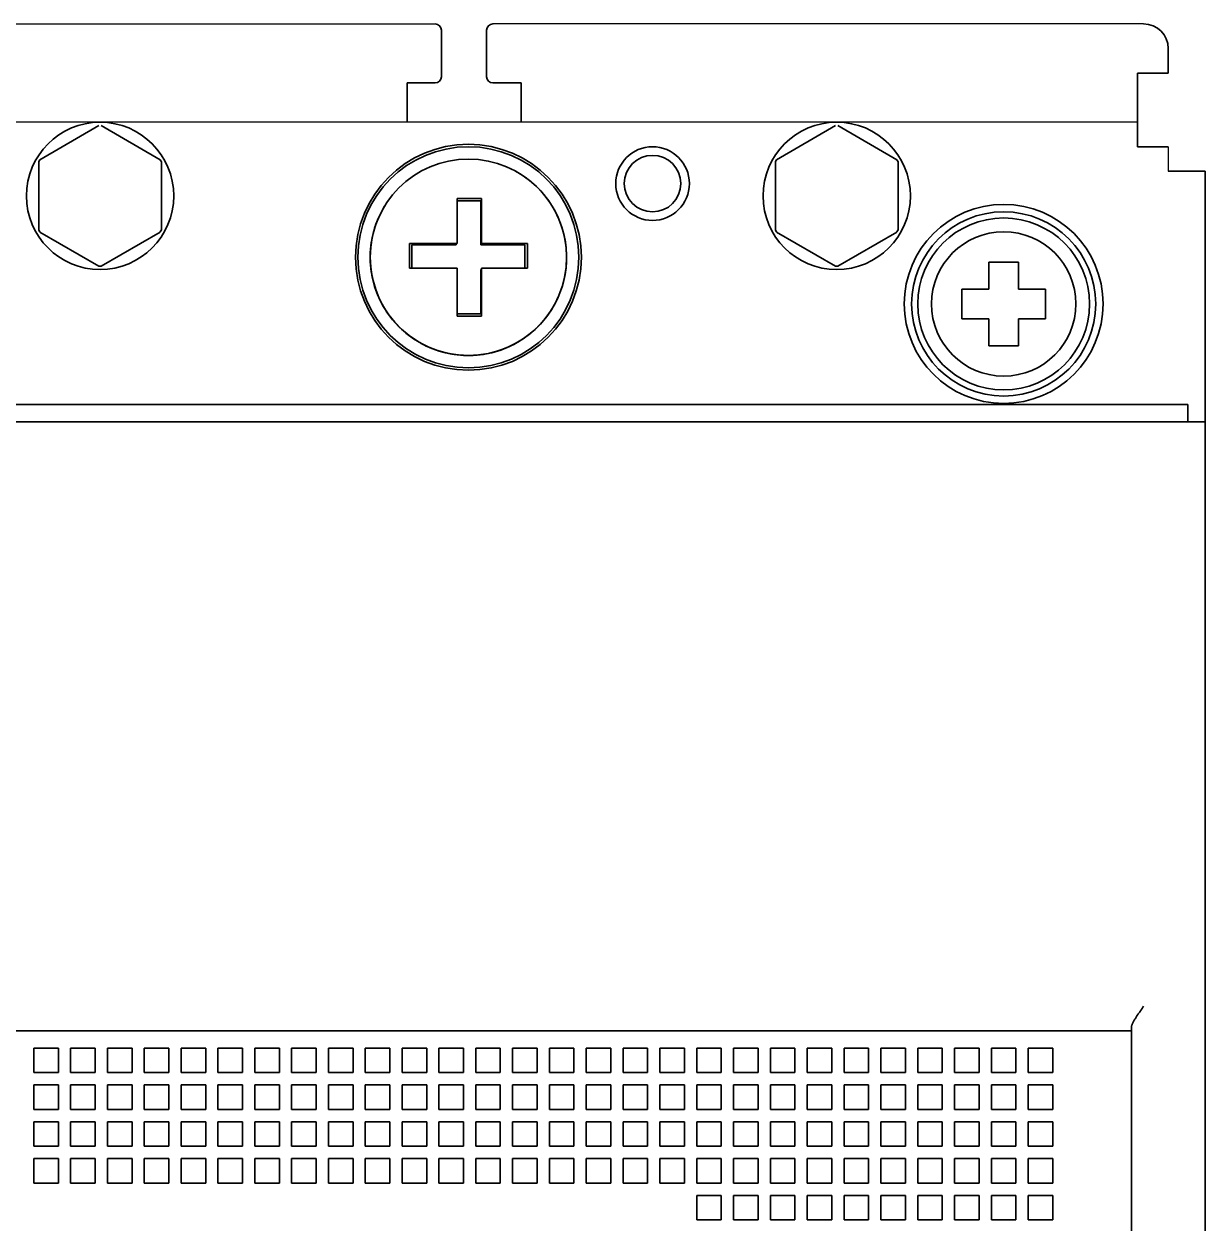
# Model space of a CAD drawing. Header units: millimetres. Extents: x 0 to 840, y -1485 to 297.
# Drawn here: x 74.928 to 79.738, y -1278.612 to -1273.73 of the extents above; entities that cross this region are included whole.
import ezdxf

# ---------------------------------------------------------------- set-up
doc = ezdxf.new("R2010")
doc.units = ezdxf.units.MM

# ---------------------------------------------------------------- blocks, each defined once
blk = doc.blocks.new('XT2_3P ABB')
for p, q in [((-1.365, 13), (1.365, 13)), ((4.25, 13), (1.5992, 13)), ((4.225, 12.6), (-4.225, 12.6)), ((4.35, 12.5), (4.35, 12.4))]:
    blk.add_line(p, q)
at = {"lineweight": 35, "ltscale": 0.0475}
for p, q in [((1.39, 12.975), (1.39, 12.785)), ((1.5742, 12.975), (1.5742, 12.785))]:
    blk.add_line(p, q, dxfattribs=at)
at = {"lineweight": 35, "ltscale": 0.025}
for p, q in [((4.35, 12.8), (4.35, 12.9)), ((4.35, 12.8), (4.25, 12.8)), ((4.4, 12.4), (4.5, 12.4)), ((1.5536, 12.29), (1.4536, 12.29)), ((1.26, 12.1057), (1.26, 12.0057)), ((1.74, 12.0057), (1.74, 12.1057)), ((1.5536, 11.81), (1.4536, 11.81)), ((4.33, 11.45), (4.43, 11.45)), ((4.4, 11.38), (4.5, 11.38))]:
    blk.add_line(p, q, dxfattribs=at)
at = {"lineweight": 35, "ltscale": 0.075}
blk.add_line((4.225, 12.5), (4.225, 12.8), dxfattribs=at)
at = {"lineweight": 35, "ltscale": 0.03125}
for p, q in [((4.225, 12.8), (4.35, 12.8)), ((4.225, 12.5), (4.35, 12.5))]:
    blk.add_line(p, q, dxfattribs=at)
at = {"lineweight": 35, "ltscale": 0.00625}
blk.add_line((4.225, 12.8), (4.25, 12.8), dxfattribs=at)
at = {"lineweight": 35, "ltscale": 0.02875}
for p, q in [((1.365, 12.76), (1.25, 12.76)), ((1.365, 12.76), (1.25, 12.76)), ((1.5992, 12.76), (1.7142, 12.76)), ((1.5992, 12.76), (1.7142, 12.76))]:
    blk.add_line(p, q, dxfattribs=at)
at = {"lineweight": 35, "ltscale": 0.04}
for p, q in [((1.25, 12.76), (1.25, 12.6)), ((1.7142, 12.76), (1.7142, 12.6))]:
    blk.add_line(p, q, dxfattribs=at)
at = {"lineweight": 35, "ltscale": 0.069455}
for p, q in [((-0.2453, 12.4471), (-0.0047, 12.586)), ((0.0047, 12.586), (0.2453, 12.4471)), ((2.7547, 12.4471), (2.9953, 12.586)), ((3.0047, 12.586), (3.2453, 12.4471)), ((-0.25, 12.1611), (-0.25, 12.4389)), ((0.25, 12.4389), (0.25, 12.1611)), ((2.75, 12.1611), (2.75, 12.4389)), ((3.25, 12.4389), (3.25, 12.1611)), ((-0.0047, 12.014), (-0.2453, 12.1529)), ((0.2453, 12.1529), (0.0047, 12.014)), ((2.9953, 12.014), (2.7547, 12.1529)), ((3.2453, 12.1529), (3.0047, 12.014))]:
    blk.add_line(p, q, dxfattribs=at)
at = {"lineweight": 35, "ltscale": 0.0125}
for p, q in [((4.4, 12.4), (4.35, 12.4)), ((1.55, 12.28), (1.5, 12.28)), ((1.55, 11.82), (1.5, 11.82)), ((4.2, 11.38), (4.25, 11.38))]:
    blk.add_line(p, q, dxfattribs=at)
at = {"color": 7, "lineweight": 35}
for p, q in [((4.5, 0.6), (4.5, 12.4)), ((4.5, 0.6), (4.5, 12.4)), ((3.95, 8.9), (-3.95, 8.9)), ((3.95, 8.9), (-3.95, 8.9)), ((4.2, 8.9), (4.2, 3.55)), ((4.2, 8.9), (4.2, 3.55))]:
    blk.add_line(p, q, dxfattribs=at)
at = {"lineweight": 35, "ltscale": 0.046067}
for p, q in [((1.4536, 12.29), (1.4536, 12.1057)), ((1.5536, 12.29), (1.5536, 12.1057))]:
    blk.add_line(p, q, dxfattribs=at)
at = {"lineweight": 35, "ltscale": 0.011593}
for p, q in [((1.4536, 12.28), (1.5, 12.28)), ((1.4536, 11.82), (1.5, 11.82))]:
    blk.add_line(p, q, dxfattribs=at)
at = {"lineweight": 35, "ltscale": 0.034619}
blk.add_line((1.55, 12.28), (1.55, 12.1415), dxfattribs=at)
at = {"lineweight": 35, "ltscale": 0.010381}
blk.add_line((1.55, 12.1415), (1.55, 12.1), dxfattribs=at)
at = {"lineweight": 35, "ltscale": 0.034495}
blk.add_line((1.398, 12.1057), (1.26, 12.1057), dxfattribs=at)
at = {"lineweight": 35, "ltscale": 0.045}
for p, q in [((1.27, 12.1), (1.45, 12.1)), ((1.73, 12.1), (1.55, 12.1)), ((1.55, 11.82), (1.55, 12))]:
    blk.add_line(p, q, dxfattribs=at)
at = {"lineweight": 35, "ltscale": 0.023567}
for p, q in [((1.27, 12.0057), (1.27, 12.1)), ((1.73, 12.1), (1.73, 12.0057))]:
    blk.add_line(p, q, dxfattribs=at)
at = {"lineweight": 35, "ltscale": 0.013912}
blk.add_line((1.4536, 12.1057), (1.398, 12.1057), dxfattribs=at)
at = {"lineweight": 35, "ltscale": 0.001433}
blk.add_line((1.45, 12.1057), (1.45, 12.1), dxfattribs=at)
at = {"lineweight": 35, "ltscale": 0.046593}
blk.add_line((1.5536, 12.1057), (1.74, 12.1057), dxfattribs=at)
at = {"lineweight": 35, "ltscale": 0.03}
for p, q in [((3.62, 12.03), (3.74, 12.03)), ((3.51, 11.8), (3.51, 11.92)), ((3.85, 11.92), (3.85, 11.8)), ((3.74, 11.69), (3.62, 11.69))]:
    blk.add_line(p, q, dxfattribs=at)
at = {"lineweight": 35, "ltscale": 0.015043}
for p, q in [((3.62, 11.9698), (3.62, 12.03)), ((3.74, 11.69), (3.74, 11.7502))]:
    blk.add_line(p, q, dxfattribs=at)
at = {"lineweight": 35, "ltscale": 0.0275}
for p, q in [((3.74, 12.03), (3.74, 11.92)), ((3.51, 11.92), (3.62, 11.92)), ((3.74, 11.92), (3.85, 11.92)), ((3.62, 11.8), (3.51, 11.8)), ((3.62, 11.69), (3.62, 11.8)), ((3.74, 11.8), (3.85, 11.8))]:
    blk.add_line(p, q, dxfattribs=at)
at = {"lineweight": 35, "ltscale": 0.048407}
blk.add_line((1.4536, 12.0057), (1.26, 12.0057), dxfattribs=at)
at = {"lineweight": 35, "ltscale": 0.048933}
for p, q in [((1.4536, 11.81), (1.4536, 12.0057)), ((1.5536, 12.0057), (1.5536, 11.81))]:
    blk.add_line(p, q, dxfattribs=at)
at = {"lineweight": 35, "ltscale": 0.000907}
blk.add_line((1.5536, 12), (1.55, 12), dxfattribs=at)
at = {"lineweight": 35, "ltscale": 0.00685}
blk.add_line((1.581, 12.0057), (1.5536, 12.0057), dxfattribs=at)
at = {"lineweight": 35, "ltscale": 0.039743}
blk.add_line((1.74, 12.0057), (1.581, 12.0057), dxfattribs=at)
at = {"lineweight": 35, "ltscale": 0.012457}
for p, q in [((3.62, 11.9698), (3.62, 11.92)), ((3.74, 11.7502), (3.74, 11.8))]:
    blk.add_line(p, q, dxfattribs=at)
at = {"lineweight": 35}
for p, q in [((4.33, 11.45), (-4.33, 11.45)), ((3.95, 11.38), (-3.95, 11.38))]:
    blk.add_line(p, q, dxfattribs=at)
at = {"lineweight": 35, "ltscale": 0.0175}
blk.add_line((4.43, 11.38), (4.43, 11.45), dxfattribs=at)
at = {"lineweight": 35, "ltscale": 0.062048}
blk.add_line((4.1982, 11.38), (3.95, 11.38), dxfattribs=at)
at = {"lineweight": 35, "ltscale": 0.000452}
blk.add_line((4.2, 11.38), (4.1982, 11.38), dxfattribs=at)
at = {"lineweight": 35, "ltscale": 0.0375}
blk.add_line((4.4, 11.38), (4.25, 11.38), dxfattribs=at)
at = {"color": 7, "lineweight": 35, "ltscale": 0.0625}
blk.add_line((4.2, 8.9), (3.95, 8.9), dxfattribs=at)
blk.add_line((4.2, 8.9), (3.95, 8.9), dxfattribs=at)
at = {"color": 7, "lineweight": 35, "ltscale": 0.003349}
blk.add_line((4.2, 8.9), (4.2, 8.9134), dxfattribs=at)
blk.add_line((4.2, 8.9), (4.2, 8.9134), dxfattribs=at)
at = {"color": 7, "lineweight": 35, "ltscale": 0.025}
for p, q in [((-0.27, 8.83), (-0.27, 8.73)), ((-0.27, 8.83), (-0.17, 8.83)), ((-0.27, 8.83), (-0.27, 8.73)), ((-0.27, 8.83), (-0.17, 8.83)), ((-0.17, 8.83), (-0.17, 8.73)), ((-0.17, 8.83), (-0.17, 8.73)), ((-0.12, 8.83), (-0.12, 8.73)), ((-0.12, 8.83), (-0.02, 8.83)), ((-0.12, 8.83), (-0.12, 8.73)), ((-0.12, 8.83), (-0.02, 8.83)), ((-0.02, 8.83), (-0.02, 8.73)), ((-0.02, 8.83), (-0.02, 8.73)), ((0.03, 8.83), (0.03, 8.73)), ((0.03, 8.83), (0.13, 8.83)), ((0.03, 8.83), (0.03, 8.73)), ((0.03, 8.83), (0.13, 8.83)), ((0.13, 8.83), (0.13, 8.73)), ((0.13, 8.83), (0.13, 8.73)), ((0.18, 8.83), (0.18, 8.73)), ((0.18, 8.83), (0.28, 8.83)), ((0.18, 8.83), (0.18, 8.73)), ((0.18, 8.83), (0.28, 8.83)), ((0.28, 8.83), (0.28, 8.73)), ((0.28, 8.83), (0.28, 8.73)), ((0.33, 8.83), (0.33, 8.73)), ((0.33, 8.83), (0.43, 8.83)), ((0.33, 8.83), (0.33, 8.73)), ((0.33, 8.83), (0.43, 8.83)), ((0.43, 8.83), (0.43, 8.73)), ((0.43, 8.83), (0.43, 8.73)), ((0.48, 8.83), (0.48, 8.73)), ((0.48, 8.83), (0.58, 8.83)), ((0.48, 8.83), (0.48, 8.73)), ((0.48, 8.83), (0.58, 8.83)), ((0.58, 8.83), (0.58, 8.73)), ((0.58, 8.83), (0.58, 8.73)), ((0.63, 8.83), (0.63, 8.73)), ((0.63, 8.83), (0.73, 8.83)), ((0.63, 8.83), (0.63, 8.73)), ((0.63, 8.83), (0.73, 8.83)), ((0.73, 8.83), (0.73, 8.73)), ((0.73, 8.83), (0.73, 8.73)), ((0.78, 8.83), (0.78, 8.73)), ((0.78, 8.83), (0.88, 8.83)), ((0.78, 8.83), (0.78, 8.73)), ((0.78, 8.83), (0.88, 8.83)), ((0.88, 8.83), (0.88, 8.73)), ((0.88, 8.83), (0.88, 8.73)), ((0.93, 8.83), (0.93, 8.73)), ((0.93, 8.83), (1.03, 8.83)), ((0.93, 8.83), (0.93, 8.73)), ((0.93, 8.83), (1.03, 8.83)), ((1.03, 8.83), (1.03, 8.73)), ((1.03, 8.83), (1.03, 8.73)), ((1.08, 8.83), (1.08, 8.73)), ((1.08, 8.83), (1.18, 8.83)), ((1.08, 8.83), (1.08, 8.73)), ((1.08, 8.83), (1.18, 8.83)), ((1.18, 8.83), (1.18, 8.73)), ((1.18, 8.83), (1.18, 8.73)), ((1.23, 8.83), (1.23, 8.73)), ((1.23, 8.83), (1.33, 8.83)), ((1.23, 8.83), (1.23, 8.73)), ((1.23, 8.83), (1.33, 8.83)), ((1.33, 8.83), (1.33, 8.73)), ((1.33, 8.83), (1.33, 8.73)), ((1.38, 8.83), (1.38, 8.73)), ((1.38, 8.83), (1.48, 8.83)), ((1.38, 8.83), (1.38, 8.73)), ((1.38, 8.83), (1.48, 8.83)), ((1.48, 8.83), (1.48, 8.73)), ((1.48, 8.83), (1.48, 8.73)), ((1.53, 8.83), (1.53, 8.73)), ((1.53, 8.83), (1.63, 8.83)), ((1.53, 8.83), (1.53, 8.73)), ((1.53, 8.83), (1.63, 8.83)), ((1.63, 8.83), (1.63, 8.73)), ((1.63, 8.83), (1.63, 8.73)), ((1.68, 8.83), (1.68, 8.73)), ((1.68, 8.83), (1.78, 8.83)), ((1.68, 8.83), (1.68, 8.73)), ((1.68, 8.83), (1.78, 8.83)), ((1.78, 8.83), (1.78, 8.73)), ((1.78, 8.83), (1.78, 8.73)), ((1.83, 8.83), (1.83, 8.73)), ((1.83, 8.83), (1.93, 8.83)), ((1.83, 8.83), (1.83, 8.73)), ((1.83, 8.83), (1.93, 8.83)), ((1.93, 8.83), (1.93, 8.73)), ((1.93, 8.83), (1.93, 8.73)), ((1.98, 8.83), (1.98, 8.73)), ((1.98, 8.83), (2.08, 8.83)), ((1.98, 8.83), (1.98, 8.73)), ((1.98, 8.83), (2.08, 8.83)), ((2.08, 8.83), (2.08, 8.73)), ((2.08, 8.83), (2.08, 8.73)), ((2.13, 8.83), (2.13, 8.73)), ((2.13, 8.83), (2.23, 8.83)), ((2.13, 8.83), (2.13, 8.73)), ((2.13, 8.83), (2.23, 8.83)), ((2.23, 8.83), (2.23, 8.73)), ((2.23, 8.83), (2.23, 8.73)), ((2.28, 8.83), (2.28, 8.73)), ((2.28, 8.83), (2.38, 8.83)), ((2.28, 8.83), (2.28, 8.73)), ((2.28, 8.83), (2.38, 8.83)), ((2.38, 8.83), (2.38, 8.73)), ((2.38, 8.83), (2.38, 8.73)), ((2.43, 8.83), (2.43, 8.73)), ((2.43, 8.83), (2.53, 8.83)), ((2.43, 8.83), (2.43, 8.73)), ((2.43, 8.83), (2.53, 8.83)), ((2.53, 8.83), (2.53, 8.73)), ((2.53, 8.83), (2.53, 8.73)), ((2.58, 8.83), (2.58, 8.73)), ((2.58, 8.83), (2.68, 8.83)), ((2.58, 8.83), (2.58, 8.73)), ((2.58, 8.83), (2.68, 8.83)), ((2.68, 8.83), (2.68, 8.73)), ((2.68, 8.83), (2.68, 8.73)), ((2.73, 8.83), (2.73, 8.73)), ((2.73, 8.83), (2.83, 8.83)), ((2.73, 8.83), (2.73, 8.73)), ((2.73, 8.83), (2.83, 8.83)), ((2.83, 8.83), (2.83, 8.73)), ((2.83, 8.83), (2.83, 8.73)), ((2.88, 8.83), (2.88, 8.73)), ((2.88, 8.83), (2.98, 8.83)), ((2.88, 8.83), (2.88, 8.73)), ((2.88, 8.83), (2.98, 8.83)), ((2.98, 8.83), (2.98, 8.73)), ((2.98, 8.83), (2.98, 8.73)), ((3.03, 8.83), (3.03, 8.73)), ((3.03, 8.83), (3.13, 8.83)), ((3.03, 8.83), (3.03, 8.73)), ((3.03, 8.83), (3.13, 8.83)), ((3.13, 8.83), (3.13, 8.73)), ((3.13, 8.83), (3.13, 8.73)), ((3.18, 8.83), (3.18, 8.73)), ((3.18, 8.83), (3.28, 8.83)), ((3.18, 8.83), (3.18, 8.73)), ((3.18, 8.83), (3.28, 8.83)), ((3.28, 8.83), (3.28, 8.73)), ((3.28, 8.83), (3.28, 8.73)), ((3.33, 8.83), (3.33, 8.73)), ((3.33, 8.83), (3.43, 8.83)), ((3.33, 8.83), (3.33, 8.73)), ((3.33, 8.83), (3.43, 8.83)), ((3.43, 8.83), (3.43, 8.73)), ((3.43, 8.83), (3.43, 8.73)), ((3.48, 8.83), (3.48, 8.73)), ((3.48, 8.83), (3.58, 8.83)), ((3.48, 8.83), (3.48, 8.73)), ((3.48, 8.83), (3.58, 8.83)), ((3.58, 8.83), (3.58, 8.73)), ((3.58, 8.83), (3.58, 8.73)), ((3.63, 8.83), (3.63, 8.73)), ((3.63, 8.83), (3.73, 8.83)), ((3.63, 8.83), (3.63, 8.73)), ((3.63, 8.83), (3.73, 8.83)), ((3.73, 8.83), (3.73, 8.73)), ((3.73, 8.83), (3.73, 8.73)), ((3.78, 8.83), (3.88, 8.83)), ((3.78, 8.83), (3.78, 8.73)), ((3.78, 8.83), (3.88, 8.83)), ((3.78, 8.83), (3.78, 8.73)), ((3.88, 8.83), (3.88, 8.73)), ((3.88, 8.83), (3.88, 8.73)), ((-0.27, 8.73), (-0.17, 8.73)), ((-0.27, 8.73), (-0.17, 8.73)), ((-0.12, 8.73), (-0.02, 8.73)), ((-0.12, 8.73), (-0.02, 8.73)), ((0.03, 8.73), (0.13, 8.73)), ((0.03, 8.73), (0.13, 8.73)), ((0.18, 8.73), (0.28, 8.73)), ((0.18, 8.73), (0.28, 8.73)), ((0.33, 8.73), (0.43, 8.73)), ((0.33, 8.73), (0.43, 8.73)), ((0.48, 8.73), (0.58, 8.73)), ((0.48, 8.73), (0.58, 8.73)), ((0.63, 8.73), (0.73, 8.73)), ((0.63, 8.73), (0.73, 8.73)), ((0.78, 8.73), (0.88, 8.73)), ((0.78, 8.73), (0.88, 8.73)), ((0.93, 8.73), (1.03, 8.73)), ((0.93, 8.73), (1.03, 8.73)), ((1.08, 8.73), (1.18, 8.73)), ((1.08, 8.73), (1.18, 8.73)), ((1.23, 8.73), (1.33, 8.73)), ((1.23, 8.73), (1.33, 8.73)), ((1.38, 8.73), (1.48, 8.73)), ((1.38, 8.73), (1.48, 8.73)), ((1.53, 8.73), (1.63, 8.73)), ((1.53, 8.73), (1.63, 8.73)), ((1.68, 8.73), (1.78, 8.73)), ((1.68, 8.73), (1.78, 8.73)), ((1.83, 8.73), (1.93, 8.73)), ((1.83, 8.73), (1.93, 8.73)), ((1.98, 8.73), (2.08, 8.73)), ((1.98, 8.73), (2.08, 8.73)), ((2.13, 8.73), (2.23, 8.73)), ((2.13, 8.73), (2.23, 8.73)), ((2.28, 8.73), (2.38, 8.73)), ((2.28, 8.73), (2.38, 8.73)), ((2.43, 8.73), (2.53, 8.73)), ((2.43, 8.73), (2.53, 8.73)), ((2.58, 8.73), (2.68, 8.73)), ((2.58, 8.73), (2.68, 8.73)), ((2.73, 8.73), (2.83, 8.73)), ((2.73, 8.73), (2.83, 8.73)), ((2.88, 8.73), (2.98, 8.73)), ((2.88, 8.73), (2.98, 8.73)), ((3.03, 8.73), (3.13, 8.73)), ((3.03, 8.73), (3.13, 8.73)), ((3.18, 8.73), (3.28, 8.73)), ((3.18, 8.73), (3.28, 8.73)), ((3.33, 8.73), (3.43, 8.73)), ((3.33, 8.73), (3.43, 8.73)), ((3.48, 8.73), (3.58, 8.73)), ((3.48, 8.73), (3.58, 8.73)), ((3.63, 8.73), (3.73, 8.73)), ((3.63, 8.73), (3.73, 8.73)), ((3.78, 8.73), (3.88, 8.73)), ((3.78, 8.73), (3.88, 8.73)), ((-0.27, 8.68), (-0.27, 8.58)), ((-0.27, 8.68), (-0.17, 8.68)), ((-0.27, 8.68), (-0.27, 8.58)), ((-0.27, 8.68), (-0.17, 8.68)), ((-0.17, 8.68), (-0.17, 8.58)), ((-0.17, 8.68), (-0.17, 8.58)), ((-0.12, 8.68), (-0.12, 8.58)), ((-0.12, 8.68), (-0.02, 8.68)), ((-0.12, 8.68), (-0.12, 8.58)), ((-0.12, 8.68), (-0.02, 8.68)), ((-0.02, 8.68), (-0.02, 8.58)), ((-0.02, 8.68), (-0.02, 8.58)), ((0.03, 8.68), (0.03, 8.58)), ((0.03, 8.68), (0.13, 8.68)), ((0.03, 8.68), (0.03, 8.58)), ((0.03, 8.68), (0.13, 8.68)), ((0.13, 8.68), (0.13, 8.58)), ((0.13, 8.68), (0.13, 8.58)), ((0.18, 8.68), (0.18, 8.58)), ((0.18, 8.68), (0.28, 8.68)), ((0.18, 8.68), (0.18, 8.58)), ((0.18, 8.68), (0.28, 8.68)), ((0.28, 8.68), (0.28, 8.58)), ((0.28, 8.68), (0.28, 8.58)), ((0.33, 8.68), (0.33, 8.58)), ((0.33, 8.68), (0.43, 8.68)), ((0.33, 8.68), (0.33, 8.58)), ((0.33, 8.68), (0.43, 8.68)), ((0.43, 8.68), (0.43, 8.58)), ((0.43, 8.68), (0.43, 8.58)), ((0.48, 8.68), (0.48, 8.58)), ((0.48, 8.68), (0.58, 8.68)), ((0.48, 8.68), (0.48, 8.58)), ((0.48, 8.68), (0.58, 8.68)), ((0.58, 8.68), (0.58, 8.58)), ((0.58, 8.68), (0.58, 8.58)), ((0.63, 8.68), (0.63, 8.58)), ((0.63, 8.68), (0.73, 8.68)), ((0.63, 8.68), (0.63, 8.58)), ((0.63, 8.68), (0.73, 8.68)), ((0.73, 8.68), (0.73, 8.58)), ((0.73, 8.68), (0.73, 8.58)), ((0.78, 8.68), (0.78, 8.58)), ((0.78, 8.68), (0.88, 8.68)), ((0.78, 8.68), (0.78, 8.58)), ((0.78, 8.68), (0.88, 8.68)), ((0.88, 8.68), (0.88, 8.58)), ((0.88, 8.68), (0.88, 8.58)), ((0.93, 8.68), (0.93, 8.58)), ((0.93, 8.68), (1.03, 8.68)), ((0.93, 8.68), (0.93, 8.58)), ((0.93, 8.68), (1.03, 8.68)), ((1.03, 8.68), (1.03, 8.58)), ((1.03, 8.68), (1.03, 8.58)), ((1.08, 8.68), (1.08, 8.58)), ((1.08, 8.68), (1.18, 8.68)), ((1.08, 8.68), (1.08, 8.58)), ((1.08, 8.68), (1.18, 8.68)), ((1.18, 8.68), (1.18, 8.58)), ((1.18, 8.68), (1.18, 8.58)), ((1.23, 8.68), (1.23, 8.58)), ((1.23, 8.68), (1.33, 8.68)), ((1.23, 8.68), (1.23, 8.58)), ((1.23, 8.68), (1.33, 8.68)), ((1.33, 8.68), (1.33, 8.58)), ((1.33, 8.68), (1.33, 8.58)), ((1.38, 8.68), (1.38, 8.58)), ((1.38, 8.68), (1.48, 8.68)), ((1.38, 8.68), (1.38, 8.58)), ((1.38, 8.68), (1.48, 8.68)), ((1.48, 8.68), (1.48, 8.58)), ((1.48, 8.68), (1.48, 8.58)), ((1.53, 8.68), (1.53, 8.58)), ((1.53, 8.68), (1.63, 8.68)), ((1.53, 8.68), (1.53, 8.58)), ((1.53, 8.68), (1.63, 8.68)), ((1.63, 8.68), (1.63, 8.58)), ((1.63, 8.68), (1.63, 8.58)), ((1.68, 8.68), (1.68, 8.58)), ((1.68, 8.68), (1.78, 8.68)), ((1.68, 8.68), (1.68, 8.58)), ((1.68, 8.68), (1.78, 8.68)), ((1.78, 8.68), (1.78, 8.58)), ((1.78, 8.68), (1.78, 8.58)), ((1.83, 8.68), (1.83, 8.58)), ((1.83, 8.68), (1.93, 8.68)), ((1.83, 8.68), (1.83, 8.58)), ((1.83, 8.68), (1.93, 8.68)), ((1.93, 8.68), (1.93, 8.58)), ((1.93, 8.68), (1.93, 8.58)), ((1.98, 8.68), (1.98, 8.58)), ((1.98, 8.68), (2.08, 8.68)), ((1.98, 8.68), (1.98, 8.58)), ((1.98, 8.68), (2.08, 8.68)), ((2.08, 8.68), (2.08, 8.58)), ((2.08, 8.68), (2.08, 8.58)), ((2.13, 8.68), (2.13, 8.58)), ((2.13, 8.68), (2.23, 8.68)), ((2.13, 8.68), (2.13, 8.58)), ((2.13, 8.68), (2.23, 8.68)), ((2.23, 8.68), (2.23, 8.58)), ((2.23, 8.68), (2.23, 8.58)), ((2.28, 8.68), (2.28, 8.58)), ((2.28, 8.68), (2.38, 8.68)), ((2.28, 8.68), (2.28, 8.58)), ((2.28, 8.68), (2.38, 8.68)), ((2.38, 8.68), (2.38, 8.58)), ((2.38, 8.68), (2.38, 8.58)), ((2.43, 8.68), (2.43, 8.58)), ((2.43, 8.68), (2.53, 8.68)), ((2.43, 8.68), (2.43, 8.58)), ((2.43, 8.68), (2.53, 8.68)), ((2.53, 8.68), (2.53, 8.58)), ((2.53, 8.68), (2.53, 8.58)), ((2.58, 8.68), (2.58, 8.58)), ((2.58, 8.68), (2.68, 8.68)), ((2.58, 8.68), (2.58, 8.58)), ((2.58, 8.68), (2.68, 8.68)), ((2.68, 8.68), (2.68, 8.58)), ((2.68, 8.68), (2.68, 8.58)), ((2.73, 8.68), (2.73, 8.58)), ((2.73, 8.68), (2.83, 8.68)), ((2.73, 8.68), (2.73, 8.58)), ((2.73, 8.68), (2.83, 8.68)), ((2.83, 8.68), (2.83, 8.58)), ((2.83, 8.68), (2.83, 8.58)), ((2.88, 8.68), (2.88, 8.58)), ((2.88, 8.68), (2.98, 8.68)), ((2.88, 8.68), (2.88, 8.58)), ((2.88, 8.68), (2.98, 8.68)), ((2.98, 8.68), (2.98, 8.58)), ((2.98, 8.68), (2.98, 8.58)), ((3.03, 8.68), (3.03, 8.58)), ((3.03, 8.68), (3.13, 8.68)), ((3.03, 8.68), (3.03, 8.58)), ((3.03, 8.68), (3.13, 8.68)), ((3.13, 8.68), (3.13, 8.58)), ((3.13, 8.68), (3.13, 8.58)), ((3.18, 8.68), (3.18, 8.58)), ((3.18, 8.68), (3.28, 8.68)), ((3.18, 8.68), (3.18, 8.58)), ((3.18, 8.68), (3.28, 8.68)), ((3.28, 8.68), (3.28, 8.58)), ((3.28, 8.68), (3.28, 8.58)), ((3.33, 8.68), (3.33, 8.58)), ((3.33, 8.68), (3.43, 8.68)), ((3.33, 8.68), (3.33, 8.58)), ((3.33, 8.68), (3.43, 8.68)), ((3.43, 8.68), (3.43, 8.58)), ((3.43, 8.68), (3.43, 8.58)), ((3.48, 8.68), (3.48, 8.58)), ((3.48, 8.68), (3.58, 8.68)), ((3.48, 8.68), (3.48, 8.58)), ((3.48, 8.68), (3.58, 8.68)), ((3.58, 8.68), (3.58, 8.58)), ((3.58, 8.68), (3.58, 8.58)), ((3.63, 8.68), (3.63, 8.58)), ((3.63, 8.68), (3.73, 8.68)), ((3.63, 8.68), (3.63, 8.58)), ((3.63, 8.68), (3.73, 8.68)), ((3.73, 8.68), (3.73, 8.58)), ((3.73, 8.68), (3.73, 8.58)), ((3.78, 8.68), (3.88, 8.68)), ((3.78, 8.68), (3.78, 8.58)), ((3.78, 8.68), (3.88, 8.68)), ((3.78, 8.68), (3.78, 8.58)), ((3.88, 8.68), (3.88, 8.58)), ((3.88, 8.68), (3.88, 8.58)), ((-0.27, 8.58), (-0.17, 8.58)), ((-0.27, 8.58), (-0.17, 8.58)), ((-0.12, 8.58), (-0.02, 8.58)), ((-0.12, 8.58), (-0.02, 8.58)), ((0.03, 8.58), (0.13, 8.58)), ((0.03, 8.58), (0.13, 8.58)), ((0.18, 8.58), (0.28, 8.58)), ((0.18, 8.58), (0.28, 8.58)), ((0.33, 8.58), (0.43, 8.58)), ((0.33, 8.58), (0.43, 8.58)), ((0.48, 8.58), (0.58, 8.58)), ((0.48, 8.58), (0.58, 8.58)), ((0.63, 8.58), (0.73, 8.58)), ((0.63, 8.58), (0.73, 8.58)), ((0.78, 8.58), (0.88, 8.58)), ((0.78, 8.58), (0.88, 8.58)), ((0.93, 8.58), (1.03, 8.58)), ((0.93, 8.58), (1.03, 8.58)), ((1.08, 8.58), (1.18, 8.58)), ((1.08, 8.58), (1.18, 8.58)), ((1.23, 8.58), (1.33, 8.58)), ((1.23, 8.58), (1.33, 8.58)), ((1.38, 8.58), (1.48, 8.58)), ((1.38, 8.58), (1.48, 8.58)), ((1.53, 8.58), (1.63, 8.58)), ((1.53, 8.58), (1.63, 8.58)), ((1.68, 8.58), (1.78, 8.58)), ((1.68, 8.58), (1.78, 8.58)), ((1.83, 8.58), (1.93, 8.58)), ((1.83, 8.58), (1.93, 8.58)), ((1.98, 8.58), (2.08, 8.58)), ((1.98, 8.58), (2.08, 8.58)), ((2.13, 8.58), (2.23, 8.58)), ((2.13, 8.58), (2.23, 8.58)), ((2.28, 8.58), (2.38, 8.58)), ((2.28, 8.58), (2.38, 8.58)), ((2.43, 8.58), (2.53, 8.58)), ((2.43, 8.58), (2.53, 8.58)), ((2.58, 8.58), (2.68, 8.58)), ((2.58, 8.58), (2.68, 8.58)), ((2.73, 8.58), (2.83, 8.58)), ((2.73, 8.58), (2.83, 8.58)), ((2.88, 8.58), (2.98, 8.58)), ((2.88, 8.58), (2.98, 8.58)), ((3.03, 8.58), (3.13, 8.58)), ((3.03, 8.58), (3.13, 8.58)), ((3.18, 8.58), (3.28, 8.58)), ((3.18, 8.58), (3.28, 8.58)), ((3.33, 8.58), (3.43, 8.58)), ((3.33, 8.58), (3.43, 8.58)), ((3.48, 8.58), (3.58, 8.58)), ((3.48, 8.58), (3.58, 8.58)), ((3.63, 8.58), (3.73, 8.58)), ((3.63, 8.58), (3.73, 8.58)), ((3.78, 8.58), (3.88, 8.58)), ((3.78, 8.58), (3.88, 8.58)), ((-0.27, 8.53), (-0.27, 8.43)), ((-0.27, 8.53), (-0.17, 8.53)), ((-0.27, 8.53), (-0.27, 8.43)), ((-0.27, 8.53), (-0.17, 8.53)), ((-0.17, 8.53), (-0.17, 8.43)), ((-0.17, 8.53), (-0.17, 8.43)), ((-0.12, 8.53), (-0.12, 8.43)), ((-0.12, 8.53), (-0.02, 8.53)), ((-0.12, 8.53), (-0.12, 8.43)), ((-0.12, 8.53), (-0.02, 8.53)), ((-0.02, 8.53), (-0.02, 8.43)), ((-0.02, 8.53), (-0.02, 8.43)), ((0.03, 8.53), (0.03, 8.43)), ((0.03, 8.53), (0.13, 8.53)), ((0.03, 8.53), (0.03, 8.43)), ((0.03, 8.53), (0.13, 8.53)), ((0.13, 8.53), (0.13, 8.43)), ((0.13, 8.53), (0.13, 8.43)), ((0.18, 8.53), (0.18, 8.43)), ((0.18, 8.53), (0.28, 8.53)), ((0.18, 8.53), (0.18, 8.43)), ((0.18, 8.53), (0.28, 8.53)), ((0.28, 8.53), (0.28, 8.43)), ((0.28, 8.53), (0.28, 8.43)), ((0.33, 8.53), (0.33, 8.43)), ((0.33, 8.53), (0.43, 8.53)), ((0.33, 8.53), (0.33, 8.43)), ((0.33, 8.53), (0.43, 8.53)), ((0.43, 8.53), (0.43, 8.43)), ((0.43, 8.53), (0.43, 8.43)), ((0.48, 8.53), (0.48, 8.43)), ((0.48, 8.53), (0.58, 8.53)), ((0.48, 8.53), (0.48, 8.43)), ((0.48, 8.53), (0.58, 8.53)), ((0.58, 8.53), (0.58, 8.43)), ((0.58, 8.53), (0.58, 8.43)), ((0.63, 8.53), (0.63, 8.43)), ((0.63, 8.53), (0.73, 8.53)), ((0.63, 8.53), (0.63, 8.43)), ((0.63, 8.53), (0.73, 8.53)), ((0.73, 8.53), (0.73, 8.43)), ((0.73, 8.53), (0.73, 8.43)), ((0.78, 8.53), (0.78, 8.43)), ((0.78, 8.53), (0.88, 8.53)), ((0.78, 8.53), (0.78, 8.43)), ((0.78, 8.53), (0.88, 8.53)), ((0.88, 8.53), (0.88, 8.43)), ((0.88, 8.53), (0.88, 8.43)), ((0.93, 8.53), (0.93, 8.43)), ((0.93, 8.53), (1.03, 8.53)), ((0.93, 8.53), (0.93, 8.43)), ((0.93, 8.53), (1.03, 8.53)), ((1.03, 8.53), (1.03, 8.43)), ((1.03, 8.53), (1.03, 8.43)), ((1.08, 8.53), (1.08, 8.43)), ((1.08, 8.53), (1.18, 8.53)), ((1.08, 8.53), (1.08, 8.43)), ((1.08, 8.53), (1.18, 8.53)), ((1.18, 8.53), (1.18, 8.43)), ((1.18, 8.53), (1.18, 8.43)), ((1.23, 8.53), (1.23, 8.43)), ((1.23, 8.53), (1.33, 8.53)), ((1.23, 8.53), (1.23, 8.43)), ((1.23, 8.53), (1.33, 8.53)), ((1.33, 8.53), (1.33, 8.43)), ((1.33, 8.53), (1.33, 8.43)), ((1.38, 8.53), (1.38, 8.43)), ((1.38, 8.53), (1.48, 8.53)), ((1.38, 8.53), (1.38, 8.43)), ((1.38, 8.53), (1.48, 8.53)), ((1.48, 8.53), (1.48, 8.43)), ((1.48, 8.53), (1.48, 8.43)), ((1.53, 8.53), (1.53, 8.43)), ((1.53, 8.53), (1.63, 8.53)), ((1.53, 8.53), (1.53, 8.43)), ((1.53, 8.53), (1.63, 8.53)), ((1.63, 8.53), (1.63, 8.43)), ((1.63, 8.53), (1.63, 8.43)), ((1.68, 8.53), (1.68, 8.43)), ((1.68, 8.53), (1.78, 8.53)), ((1.68, 8.53), (1.68, 8.43)), ((1.68, 8.53), (1.78, 8.53)), ((1.78, 8.53), (1.78, 8.43)), ((1.78, 8.53), (1.78, 8.43)), ((1.83, 8.53), (1.83, 8.43)), ((1.83, 8.53), (1.93, 8.53)), ((1.83, 8.53), (1.83, 8.43)), ((1.83, 8.53), (1.93, 8.53)), ((1.93, 8.53), (1.93, 8.43)), ((1.93, 8.53), (1.93, 8.43)), ((1.98, 8.53), (1.98, 8.43)), ((1.98, 8.53), (2.08, 8.53)), ((1.98, 8.53), (1.98, 8.43)), ((1.98, 8.53), (2.08, 8.53)), ((2.08, 8.53), (2.08, 8.43)), ((2.08, 8.53), (2.08, 8.43)), ((2.13, 8.53), (2.13, 8.43)), ((2.13, 8.53), (2.23, 8.53)), ((2.13, 8.53), (2.13, 8.43)), ((2.13, 8.53), (2.23, 8.53)), ((2.23, 8.53), (2.23, 8.43)), ((2.23, 8.53), (2.23, 8.43)), ((2.28, 8.53), (2.28, 8.43)), ((2.28, 8.53), (2.38, 8.53)), ((2.28, 8.53), (2.28, 8.43)), ((2.28, 8.53), (2.38, 8.53)), ((2.38, 8.53), (2.38, 8.43)), ((2.38, 8.53), (2.38, 8.43)), ((2.43, 8.53), (2.43, 8.43)), ((2.43, 8.53), (2.53, 8.53)), ((2.43, 8.53), (2.43, 8.43)), ((2.43, 8.53), (2.53, 8.53)), ((2.53, 8.53), (2.53, 8.43)), ((2.53, 8.53), (2.53, 8.43)), ((2.58, 8.53), (2.58, 8.43)), ((2.58, 8.53), (2.68, 8.53)), ((2.58, 8.53), (2.58, 8.43)), ((2.58, 8.53), (2.68, 8.53)), ((2.68, 8.53), (2.68, 8.43)), ((2.68, 8.53), (2.68, 8.43)), ((2.73, 8.53), (2.73, 8.43)), ((2.73, 8.53), (2.83, 8.53)), ((2.73, 8.53), (2.73, 8.43)), ((2.73, 8.53), (2.83, 8.53)), ((2.83, 8.53), (2.83, 8.43)), ((2.83, 8.53), (2.83, 8.43)), ((2.88, 8.53), (2.88, 8.43)), ((2.88, 8.53), (2.98, 8.53)), ((2.88, 8.53), (2.88, 8.43)), ((2.88, 8.53), (2.98, 8.53)), ((2.98, 8.53), (2.98, 8.43)), ((2.98, 8.53), (2.98, 8.43)), ((3.03, 8.53), (3.03, 8.43)), ((3.03, 8.53), (3.13, 8.53)), ((3.03, 8.53), (3.03, 8.43)), ((3.03, 8.53), (3.13, 8.53)), ((3.13, 8.53), (3.13, 8.43)), ((3.13, 8.53), (3.13, 8.43)), ((3.18, 8.53), (3.18, 8.43)), ((3.18, 8.53), (3.28, 8.53)), ((3.18, 8.53), (3.18, 8.43)), ((3.18, 8.53), (3.28, 8.53)), ((3.28, 8.53), (3.28, 8.43)), ((3.28, 8.53), (3.28, 8.43)), ((3.33, 8.53), (3.33, 8.43)), ((3.33, 8.53), (3.43, 8.53)), ((3.33, 8.53), (3.33, 8.43)), ((3.33, 8.53), (3.43, 8.53)), ((3.43, 8.53), (3.43, 8.43)), ((3.43, 8.53), (3.43, 8.43)), ((3.48, 8.53), (3.48, 8.43)), ((3.48, 8.53), (3.58, 8.53)), ((3.48, 8.53), (3.48, 8.43)), ((3.48, 8.53), (3.58, 8.53)), ((3.58, 8.53), (3.58, 8.43)), ((3.58, 8.53), (3.58, 8.43)), ((3.63, 8.53), (3.63, 8.43)), ((3.63, 8.53), (3.73, 8.53)), ((3.63, 8.53), (3.63, 8.43)), ((3.63, 8.53), (3.73, 8.53)), ((3.73, 8.53), (3.73, 8.43)), ((3.73, 8.53), (3.73, 8.43)), ((3.78, 8.53), (3.78, 8.43)), ((3.78, 8.53), (3.88, 8.53)), ((3.78, 8.53), (3.78, 8.43)), ((3.78, 8.53), (3.88, 8.53)), ((3.88, 8.53), (3.88, 8.43)), ((3.88, 8.53), (3.88, 8.43)), ((-0.27, 8.43), (-0.17, 8.43)), ((-0.27, 8.43), (-0.17, 8.43)), ((-0.12, 8.43), (-0.02, 8.43)), ((-0.12, 8.43), (-0.02, 8.43)), ((0.03, 8.43), (0.13, 8.43)), ((0.03, 8.43), (0.13, 8.43)), ((0.18, 8.43), (0.28, 8.43)), ((0.18, 8.43), (0.28, 8.43)), ((0.33, 8.43), (0.43, 8.43)), ((0.33, 8.43), (0.43, 8.43)), ((0.48, 8.43), (0.58, 8.43)), ((0.48, 8.43), (0.58, 8.43)), ((0.63, 8.43), (0.73, 8.43)), ((0.63, 8.43), (0.73, 8.43)), ((0.78, 8.43), (0.88, 8.43)), ((0.78, 8.43), (0.88, 8.43)), ((0.93, 8.43), (1.03, 8.43)), ((0.93, 8.43), (1.03, 8.43)), ((1.08, 8.43), (1.18, 8.43)), ((1.08, 8.43), (1.18, 8.43)), ((1.23, 8.43), (1.33, 8.43)), ((1.23, 8.43), (1.33, 8.43)), ((1.38, 8.43), (1.48, 8.43)), ((1.38, 8.43), (1.48, 8.43)), ((1.53, 8.43), (1.63, 8.43)), ((1.53, 8.43), (1.63, 8.43)), ((1.68, 8.43), (1.78, 8.43)), ((1.68, 8.43), (1.78, 8.43)), ((1.83, 8.43), (1.93, 8.43)), ((1.83, 8.43), (1.93, 8.43)), ((1.98, 8.43), (2.08, 8.43)), ((1.98, 8.43), (2.08, 8.43)), ((2.13, 8.43), (2.23, 8.43)), ((2.13, 8.43), (2.23, 8.43)), ((2.28, 8.43), (2.38, 8.43)), ((2.28, 8.43), (2.38, 8.43)), ((2.43, 8.43), (2.53, 8.43)), ((2.43, 8.43), (2.53, 8.43)), ((2.58, 8.43), (2.68, 8.43)), ((2.58, 8.43), (2.68, 8.43)), ((2.73, 8.43), (2.83, 8.43)), ((2.73, 8.43), (2.83, 8.43)), ((2.88, 8.43), (2.98, 8.43)), ((2.88, 8.43), (2.98, 8.43)), ((3.03, 8.43), (3.13, 8.43)), ((3.03, 8.43), (3.13, 8.43)), ((3.18, 8.43), (3.28, 8.43)), ((3.18, 8.43), (3.28, 8.43)), ((3.33, 8.43), (3.43, 8.43)), ((3.33, 8.43), (3.43, 8.43)), ((3.48, 8.43), (3.58, 8.43)), ((3.48, 8.43), (3.58, 8.43)), ((3.63, 8.43), (3.73, 8.43)), ((3.63, 8.43), (3.73, 8.43)), ((3.78, 8.43), (3.88, 8.43)), ((3.78, 8.43), (3.88, 8.43)), ((-0.27, 8.38), (-0.27, 8.28)), ((-0.27, 8.38), (-0.17, 8.38)), ((-0.27, 8.38), (-0.27, 8.28)), ((-0.27, 8.38), (-0.17, 8.38)), ((-0.17, 8.38), (-0.17, 8.28)), ((-0.17, 8.38), (-0.17, 8.28)), ((-0.12, 8.38), (-0.12, 8.28)), ((-0.12, 8.38), (-0.02, 8.38)), ((-0.12, 8.38), (-0.12, 8.28)), ((-0.12, 8.38), (-0.02, 8.38)), ((-0.02, 8.38), (-0.02, 8.28)), ((-0.02, 8.38), (-0.02, 8.28)), ((0.03, 8.38), (0.03, 8.28)), ((0.03, 8.38), (0.13, 8.38)), ((0.03, 8.38), (0.03, 8.28)), ((0.03, 8.38), (0.13, 8.38)), ((0.13, 8.38), (0.13, 8.28)), ((0.13, 8.38), (0.13, 8.28)), ((0.18, 8.38), (0.18, 8.28)), ((0.18, 8.38), (0.28, 8.38)), ((0.18, 8.38), (0.18, 8.28)), ((0.18, 8.38), (0.28, 8.38)), ((0.28, 8.38), (0.28, 8.28)), ((0.28, 8.38), (0.28, 8.28)), ((0.33, 8.38), (0.33, 8.28)), ((0.33, 8.38), (0.43, 8.38)), ((0.33, 8.38), (0.33, 8.28)), ((0.33, 8.38), (0.43, 8.38)), ((0.43, 8.38), (0.43, 8.28)), ((0.43, 8.38), (0.43, 8.28)), ((0.48, 8.38), (0.48, 8.28)), ((0.48, 8.38), (0.58, 8.38)), ((0.48, 8.38), (0.48, 8.28)), ((0.48, 8.38), (0.58, 8.38)), ((0.58, 8.38), (0.58, 8.28)), ((0.58, 8.38), (0.58, 8.28)), ((0.63, 8.38), (0.63, 8.28)), ((0.63, 8.38), (0.73, 8.38)), ((0.63, 8.38), (0.63, 8.28)), ((0.63, 8.38), (0.73, 8.38)), ((0.73, 8.38), (0.73, 8.28)), ((0.73, 8.38), (0.73, 8.28)), ((0.78, 8.38), (0.78, 8.28)), ((0.78, 8.38), (0.88, 8.38)), ((0.78, 8.38), (0.78, 8.28)), ((0.78, 8.38), (0.88, 8.38)), ((0.88, 8.38), (0.88, 8.28)), ((0.88, 8.38), (0.88, 8.28)), ((0.93, 8.38), (0.93, 8.28)), ((0.93, 8.38), (1.03, 8.38)), ((0.93, 8.38), (0.93, 8.28)), ((0.93, 8.38), (1.03, 8.38)), ((1.03, 8.38), (1.03, 8.28)), ((1.03, 8.38), (1.03, 8.28)), ((1.08, 8.38), (1.08, 8.28)), ((1.08, 8.38), (1.18, 8.38)), ((1.08, 8.38), (1.08, 8.28)), ((1.08, 8.38), (1.18, 8.38)), ((1.18, 8.38), (1.18, 8.28)), ((1.18, 8.38), (1.18, 8.28)), ((1.23, 8.38), (1.23, 8.28)), ((1.23, 8.38), (1.33, 8.38)), ((1.23, 8.38), (1.23, 8.28)), ((1.23, 8.38), (1.33, 8.38)), ((1.33, 8.38), (1.33, 8.28)), ((1.33, 8.38), (1.33, 8.28)), ((1.38, 8.38), (1.38, 8.28)), ((1.38, 8.38), (1.48, 8.38)), ((1.38, 8.38), (1.38, 8.28)), ((1.38, 8.38), (1.48, 8.38)), ((1.48, 8.38), (1.48, 8.28)), ((1.48, 8.38), (1.48, 8.28)), ((1.53, 8.38), (1.53, 8.28)), ((1.53, 8.38), (1.63, 8.38)), ((1.53, 8.38), (1.53, 8.28)), ((1.53, 8.38), (1.63, 8.38)), ((1.63, 8.38), (1.63, 8.28)), ((1.63, 8.38), (1.63, 8.28)), ((1.68, 8.38), (1.68, 8.28)), ((1.68, 8.38), (1.78, 8.38)), ((1.68, 8.38), (1.68, 8.28)), ((1.68, 8.38), (1.78, 8.38)), ((1.78, 8.38), (1.78, 8.28)), ((1.78, 8.38), (1.78, 8.28)), ((1.83, 8.38), (1.83, 8.28)), ((1.83, 8.38), (1.93, 8.38)), ((1.83, 8.38), (1.83, 8.28)), ((1.83, 8.38), (1.93, 8.38)), ((1.93, 8.38), (1.93, 8.28)), ((1.93, 8.38), (1.93, 8.28)), ((1.98, 8.38), (1.98, 8.28)), ((1.98, 8.38), (2.08, 8.38)), ((1.98, 8.38), (1.98, 8.28)), ((1.98, 8.38), (2.08, 8.38)), ((2.08, 8.38), (2.08, 8.28)), ((2.08, 8.38), (2.08, 8.28)), ((2.13, 8.38), (2.13, 8.28)), ((2.13, 8.38), (2.23, 8.38)), ((2.13, 8.38), (2.13, 8.28)), ((2.13, 8.38), (2.23, 8.38)), ((2.23, 8.38), (2.23, 8.28)), ((2.23, 8.38), (2.23, 8.28)), ((2.28, 8.38), (2.28, 8.28)), ((2.28, 8.38), (2.38, 8.38)), ((2.28, 8.38), (2.28, 8.28)), ((2.28, 8.38), (2.38, 8.38)), ((2.38, 8.38), (2.38, 8.28)), ((2.38, 8.38), (2.38, 8.28)), ((2.43, 8.38), (2.43, 8.28)), ((2.43, 8.38), (2.53, 8.38)), ((2.43, 8.38), (2.43, 8.28)), ((2.43, 8.38), (2.53, 8.38)), ((2.53, 8.38), (2.53, 8.28)), ((2.53, 8.38), (2.53, 8.28)), ((2.58, 8.38), (2.58, 8.28)), ((2.58, 8.38), (2.68, 8.38)), ((2.58, 8.38), (2.58, 8.28)), ((2.58, 8.38), (2.68, 8.38)), ((2.68, 8.38), (2.68, 8.28)), ((2.68, 8.38), (2.68, 8.28)), ((2.73, 8.38), (2.73, 8.28)), ((2.73, 8.38), (2.83, 8.38)), ((2.73, 8.38), (2.73, 8.28)), ((2.73, 8.38), (2.83, 8.38)), ((2.83, 8.38), (2.83, 8.28)), ((2.83, 8.38), (2.83, 8.28)), ((2.88, 8.38), (2.88, 8.28)), ((2.88, 8.38), (2.98, 8.38)), ((2.88, 8.38), (2.88, 8.28)), ((2.88, 8.38), (2.98, 8.38)), ((2.98, 8.38), (2.98, 8.28)), ((2.98, 8.38), (2.98, 8.28)), ((3.03, 8.38), (3.03, 8.28)), ((3.03, 8.38), (3.13, 8.38)), ((3.03, 8.38), (3.03, 8.28)), ((3.03, 8.38), (3.13, 8.38)), ((3.13, 8.38), (3.13, 8.28)), ((3.13, 8.38), (3.13, 8.28)), ((3.18, 8.38), (3.18, 8.28)), ((3.18, 8.38), (3.28, 8.38)), ((3.18, 8.38), (3.18, 8.28)), ((3.18, 8.38), (3.28, 8.38)), ((3.28, 8.38), (3.28, 8.28)), ((3.28, 8.38), (3.28, 8.28)), ((3.33, 8.38), (3.33, 8.28)), ((3.33, 8.38), (3.43, 8.38)), ((3.33, 8.38), (3.33, 8.28)), ((3.33, 8.38), (3.43, 8.38)), ((3.43, 8.38), (3.43, 8.28)), ((3.43, 8.38), (3.43, 8.28)), ((3.48, 8.38), (3.48, 8.28)), ((3.48, 8.38), (3.58, 8.38)), ((3.48, 8.38), (3.48, 8.28)), ((3.48, 8.38), (3.58, 8.38)), ((3.58, 8.38), (3.58, 8.28)), ((3.58, 8.38), (3.58, 8.28)), ((3.63, 8.38), (3.63, 8.28)), ((3.63, 8.38), (3.73, 8.38)), ((3.63, 8.38), (3.63, 8.28)), ((3.63, 8.38), (3.73, 8.38)), ((3.73, 8.38), (3.73, 8.28)), ((3.73, 8.38), (3.73, 8.28)), ((3.78, 8.38), (3.78, 8.28)), ((3.78, 8.38), (3.88, 8.38)), ((3.78, 8.38), (3.78, 8.28)), ((3.78, 8.38), (3.88, 8.38)), ((3.88, 8.38), (3.88, 8.28)), ((3.88, 8.38), (3.88, 8.28)), ((-0.27, 8.28), (-0.17, 8.28)), ((-0.27, 8.28), (-0.17, 8.28)), ((-0.12, 8.28), (-0.02, 8.28)), ((-0.12, 8.28), (-0.02, 8.28)), ((0.03, 8.28), (0.13, 8.28)), ((0.03, 8.28), (0.13, 8.28)), ((0.18, 8.28), (0.28, 8.28)), ((0.18, 8.28), (0.28, 8.28)), ((0.33, 8.28), (0.43, 8.28)), ((0.33, 8.28), (0.43, 8.28)), ((0.48, 8.28), (0.58, 8.28)), ((0.48, 8.28), (0.58, 8.28)), ((0.63, 8.28), (0.73, 8.28)), ((0.63, 8.28), (0.73, 8.28)), ((0.78, 8.28), (0.88, 8.28)), ((0.78, 8.28), (0.88, 8.28)), ((0.93, 8.28), (1.03, 8.28)), ((0.93, 8.28), (1.03, 8.28)), ((1.08, 8.28), (1.18, 8.28)), ((1.08, 8.28), (1.18, 8.28)), ((1.23, 8.28), (1.33, 8.28)), ((1.23, 8.28), (1.33, 8.28)), ((1.38, 8.28), (1.48, 8.28)), ((1.38, 8.28), (1.48, 8.28)), ((1.53, 8.28), (1.63, 8.28)), ((1.53, 8.28), (1.63, 8.28)), ((1.68, 8.28), (1.78, 8.28)), ((1.68, 8.28), (1.78, 8.28)), ((1.83, 8.28), (1.93, 8.28)), ((1.83, 8.28), (1.93, 8.28)), ((1.98, 8.28), (2.08, 8.28)), ((1.98, 8.28), (2.08, 8.28)), ((2.13, 8.28), (2.23, 8.28)), ((2.13, 8.28), (2.23, 8.28)), ((2.28, 8.28), (2.38, 8.28)), ((2.28, 8.28), (2.38, 8.28)), ((2.43, 8.28), (2.53, 8.28)), ((2.43, 8.28), (2.53, 8.28)), ((2.58, 8.28), (2.68, 8.28)), ((2.58, 8.28), (2.68, 8.28)), ((2.73, 8.28), (2.83, 8.28)), ((2.73, 8.28), (2.83, 8.28)), ((2.88, 8.28), (2.98, 8.28)), ((2.88, 8.28), (2.98, 8.28)), ((3.03, 8.28), (3.13, 8.28)), ((3.03, 8.28), (3.13, 8.28)), ((3.18, 8.28), (3.28, 8.28)), ((3.18, 8.28), (3.28, 8.28)), ((3.33, 8.28), (3.43, 8.28)), ((3.33, 8.28), (3.43, 8.28)), ((3.48, 8.28), (3.58, 8.28)), ((3.48, 8.28), (3.58, 8.28)), ((3.63, 8.28), (3.73, 8.28)), ((3.63, 8.28), (3.73, 8.28)), ((3.78, 8.28), (3.88, 8.28)), ((3.78, 8.28), (3.88, 8.28)), ((2.43, 8.23), (2.43, 8.13)), ((2.43, 8.23), (2.53, 8.23)), ((2.43, 8.23), (2.43, 8.13)), ((2.43, 8.23), (2.53, 8.23)), ((2.53, 8.23), (2.53, 8.13)), ((2.53, 8.23), (2.53, 8.13)), ((2.58, 8.23), (2.58, 8.13)), ((2.58, 8.23), (2.68, 8.23)), ((2.58, 8.23), (2.58, 8.13)), ((2.58, 8.23), (2.68, 8.23)), ((2.68, 8.23), (2.68, 8.13)), ((2.68, 8.23), (2.68, 8.13)), ((2.73, 8.23), (2.73, 8.13)), ((2.73, 8.23), (2.83, 8.23)), ((2.73, 8.23), (2.73, 8.13)), ((2.73, 8.23), (2.83, 8.23)), ((2.83, 8.23), (2.83, 8.13)), ((2.83, 8.23), (2.83, 8.13)), ((2.88, 8.23), (2.88, 8.13)), ((2.88, 8.23), (2.98, 8.23)), ((2.88, 8.23), (2.88, 8.13)), ((2.88, 8.23), (2.98, 8.23)), ((2.98, 8.23), (2.98, 8.13)), ((2.98, 8.23), (2.98, 8.13)), ((3.03, 8.23), (3.03, 8.13)), ((3.03, 8.23), (3.13, 8.23)), ((3.03, 8.23), (3.03, 8.13)), ((3.03, 8.23), (3.13, 8.23)), ((3.13, 8.23), (3.13, 8.13)), ((3.13, 8.23), (3.13, 8.13)), ((3.18, 8.23), (3.18, 8.13)), ((3.18, 8.23), (3.28, 8.23)), ((3.18, 8.23), (3.18, 8.13)), ((3.18, 8.23), (3.28, 8.23)), ((3.28, 8.23), (3.28, 8.13)), ((3.28, 8.23), (3.28, 8.13)), ((3.33, 8.23), (3.33, 8.13)), ((3.33, 8.23), (3.43, 8.23)), ((3.33, 8.23), (3.33, 8.13)), ((3.33, 8.23), (3.43, 8.23)), ((3.43, 8.23), (3.43, 8.13)), ((3.43, 8.23), (3.43, 8.13)), ((3.48, 8.23), (3.48, 8.13)), ((3.48, 8.23), (3.58, 8.23)), ((3.48, 8.23), (3.48, 8.13)), ((3.48, 8.23), (3.58, 8.23)), ((3.58, 8.23), (3.58, 8.13)), ((3.58, 8.23), (3.58, 8.13)), ((3.63, 8.23), (3.63, 8.13)), ((3.63, 8.23), (3.73, 8.23)), ((3.63, 8.23), (3.63, 8.13)), ((3.63, 8.23), (3.73, 8.23)), ((3.73, 8.23), (3.73, 8.13)), ((3.73, 8.23), (3.73, 8.13)), ((3.78, 8.23), (3.78, 8.13)), ((3.78, 8.23), (3.88, 8.23)), ((3.78, 8.23), (3.78, 8.13)), ((3.78, 8.23), (3.88, 8.23)), ((3.88, 8.23), (3.88, 8.13)), ((3.88, 8.23), (3.88, 8.13)), ((2.43, 8.13), (2.53, 8.13)), ((2.43, 8.13), (2.53, 8.13)), ((2.58, 8.13), (2.68, 8.13)), ((2.58, 8.13), (2.68, 8.13)), ((2.73, 8.13), (2.83, 8.13)), ((2.73, 8.13), (2.83, 8.13)), ((2.88, 8.13), (2.98, 8.13)), ((2.88, 8.13), (2.98, 8.13)), ((3.03, 8.13), (3.13, 8.13)), ((3.03, 8.13), (3.13, 8.13)), ((3.18, 8.13), (3.28, 8.13)), ((3.18, 8.13), (3.28, 8.13)), ((3.33, 8.13), (3.43, 8.13)), ((3.33, 8.13), (3.43, 8.13)), ((3.48, 8.13), (3.58, 8.13)), ((3.48, 8.13), (3.58, 8.13)), ((3.63, 8.13), (3.73, 8.13)), ((3.63, 8.13), (3.73, 8.13)), ((3.78, 8.13), (3.88, 8.13)), ((3.78, 8.13), (3.88, 8.13))]:
    blk.add_line(p, q, dxfattribs=at)
at = {"lineweight": 35}
for centre, radius in [((0, 12.3), 0.3), ((3, 12.3), 0.3), ((1.5, 12.05), 0.46), ((1.5, 12.05), 0.45), ((2.25, 12.35), 0.15), ((2.25, 12.35), 0.115), ((1.5, 12.05), 0.4), ((3.68, 11.86), 0.405), ((3.68, 11.86), 0.375), ((3.68, 11.86), 0.35), ((3.68, 11.86), 0.2939)]:
    blk.add_circle(centre, radius, dxfattribs=at)
for centre, radius, start, end in [((1.365, 12.975), 0.025, 0, 90), ((1.5992, 12.975), 0.025, 90, 180), ((4.25, 12.9), 0.1, 0, 90), ((4.25, 12.9), 0.1, 360, 90), ((1.365, 12.785), 0.025, 270, 0), ((1.365, 12.785), 0.025, 270, 0), ((1.5992, 12.785), 0.025, 180, 270), ((1.5992, 12.785), 0.025, 180, 270), ((2.25, 12.35), 0.15, 0, 180), ((0, 12.3), 0.286, 149.0583, 150.9417), ((0, 12.3), 0.286, 29.0583, 30.9417), ((3, 12.3), 0.286, 149.0583, 150.9417), ((3, 12.3), 0.286, 29.0583, 30.9417), ((1.5, 12.05), 0.4, 241.3521, 61.3521), ((1.5, 12.05), 0.4, 148.7389, 328.7389), ((0, 12.3), 0.286, 209.0583, 210.9417), ((0, 12.3), 0.286, 329.0583, 330.9417), ((3, 12.3), 0.286, 209.0583, 210.9417), ((3, 12.3), 0.286, 329.0583, 330.9417), ((0, 12.3), 0.286, 269.0583, 270.9417), ((3, 12.3), 0.286, 269.0583, 270.9417)]:
    blk.add_arc(centre, radius, start, end, dxfattribs=at)
at = {"color": 7, "lineweight": 35}
blk.add_open_spline([(4.2, 8.9134), (4.2, 8.9143), (4.2001, 8.9162), (4.2007, 8.919), (4.2016, 8.9221), (4.2028, 8.9253), (4.2042, 8.9287), (4.2058, 8.9321), (4.2076, 8.9357), (4.2096, 8.9394), (4.2118, 8.9431), (4.2141, 8.947), (4.2165, 8.9508), (4.2189, 8.9548), (4.2215, 8.9588), (4.2242, 8.9628), (4.2269, 8.9668), (4.2297, 8.9709), (4.2325, 8.975), (4.2354, 8.9792), (4.2382, 8.9833), (4.2412, 8.9875), (4.2441, 8.9916), (4.247, 8.9958), (4.249, 8.9986), (4.25, 9)], degree=3, knots=[0, 0, 0, 0, 0.026769, 0.056049, 0.08786, 0.122081, 0.158516, 0.196951, 0.237192, 0.27905, 0.322345, 0.366906, 0.412581, 0.45923, 0.506727, 0.55496, 0.603828, 0.653242, 0.703118, 0.753382, 0.803962, 0.854788, 0.905796, 0.956924, 1.008112, 1.008112, 1.008112, 1.008112], dxfattribs=at)
blk.add_open_spline([(4.2, 8.9134), (4.2, 8.9143), (4.2001, 8.9162), (4.2007, 8.919), (4.2016, 8.9221), (4.2028, 8.9253), (4.2042, 8.9287), (4.2058, 8.9321), (4.2076, 8.9357), (4.2096, 8.9394), (4.2118, 8.9431), (4.2141, 8.947), (4.2165, 8.9508), (4.2189, 8.9548), (4.2215, 8.9588), (4.2242, 8.9628), (4.2269, 8.9668), (4.2297, 8.9709), (4.2325, 8.975), (4.2354, 8.9792), (4.2382, 8.9833), (4.2412, 8.9875), (4.2441, 8.9916), (4.247, 8.9958), (4.249, 8.9986), (4.25, 9)], degree=3, knots=[0, 0, 0, 0, 0.026769, 0.056049, 0.08786, 0.122081, 0.158516, 0.196951, 0.237192, 0.27905, 0.322345, 0.366906, 0.412581, 0.45923, 0.506727, 0.55496, 0.603828, 0.653242, 0.703118, 0.753382, 0.803962, 0.854788, 0.905796, 0.956924, 1.008112, 1.008112, 1.008112, 1.008112], dxfattribs=at)

msp = doc.modelspace()

# ---------------------------------------------------------------- block references
msp.add_blockref('XT2_3P ABB', (75.2379, -1286.7295))

doc.saveas('drawing.dxf')
